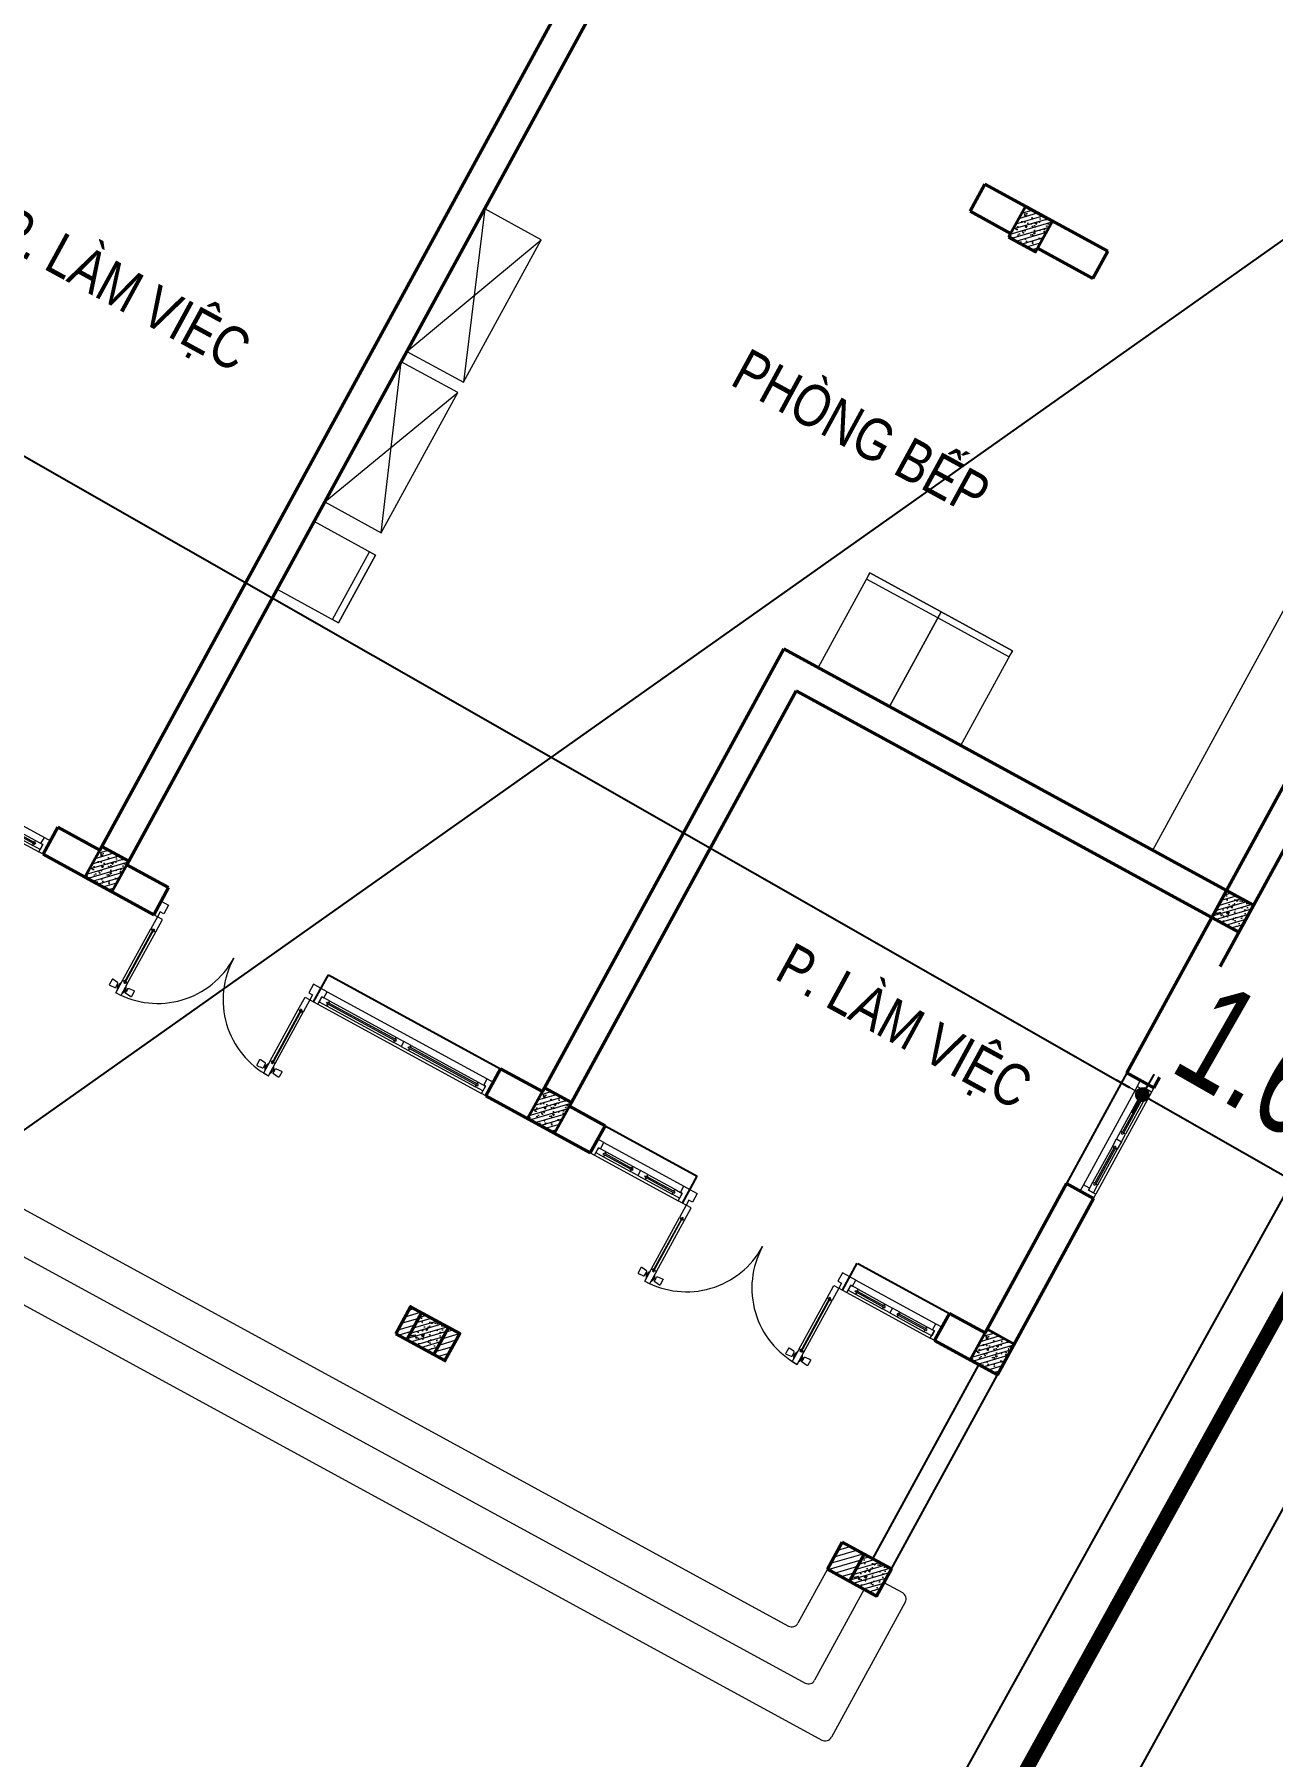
# Model space of a CAD drawing. Header units: millimetres. Extents: x -1075388 to -537338, y 70651 to 270651.
# Drawn here: x -869556 to -860718, y 149050 to 161347 of the extents above; entities that cross this region are included whole.
import ezdxf
from ezdxf.enums import TextEntityAlignment as Align
from ezdxf.xclip import XClip

# ---------------------------------------------------------------- set-up
doc = ezdxf.new("R2010")
doc.units = ezdxf.units.MM
doc.header["$LTSCALE"] = 5
doc.header["$XCLIPFRAME"] = 0
doc.linetypes.add('CENTER2', pattern=[28.575, 19.05, -3.175, 3.175, -3.175])
doc.layers.get('0').update_dxf_attribs({"linetype": 'CENTER2'})
for name, color, linetype in [('BOVIA', 1, 'Continuous'), ('KYHIEU', 7, 'Continuous'), ('NHA', 2, 'Continuous'), ('Tuongxay', 11, 'Continuous')]:
    doc.layers.add(name, color=color, linetype=linetype)
for name, color, linetype, lineweight in [('cat1', 30, 'Continuous', 50), ('ISO', 153, 'Continuous', 13), ('LC Dim', 8, 'Continuous', 18), ('LC Hatch', 252, 'Continuous', 9), ('LC Net dam2', 6, 'Continuous', 40), ('LC Net thay', 7, 'Continuous', 25), ('LC Text2', 7, 'Continuous', 25), ('NOITHAT', 125, 'Continuous', 13), ('thay1', 63, 'Continuous', 18)]:
    doc.layers.add(name, color=color, linetype=linetype, lineweight=lineweight)
doc.layers.add('KCS_Plotter', color=11, linetype='Continuous', plot=False)
doc.styles.add('HOATBIF', font='hoatbif.shx', dxfattribs={"width": 0.75})
doc.styles.add('T2', font='VHARIAL.TTF', dxfattribs={"width": 0.8})
doc.styles.add('VnArialH', font='VHARIAL.TTF')
doc.linetypes.add('FENCELINE2', pattern='A,0.25,-0.1,[132,ltypeshp.shx,S=0.1,R=0,X=-0.1,Y=0],-0.1,1', length=1.45)
doc.dimstyles.new('Copy of 1-110', dxfattribs={"dimscale": 110, "dimtxt": 2.5, "dimasz": 0.35, "dimexe": 0.5, "dimexo": 0, "dimgap": 0.8, "dimtad": 1, "dimdec": 0, "dimzin": 0, "dimdsep": 46, "dimtxsty": 'HOATBIF', "dimblk1": 'DOT', "dimblk2": 'DOT', "dimsah": 1, "dimcen": -1, "dimdle": 1, "dimclrd": 256, "dimclre": 256, "dimclrt": 4, "dimadec": 3, "dimazin": 2, "dimtfac": 0.333333, "dimtdec": 0, "dimtix": 1, "dimtmove": 2, "dimatfit": 3, "dimldrblk": 'DOT', "dimfxl": 1, "dimtvp": 0.833333, "dimtolj": 1, "dimtzin": 0, "dimarcsym": 0})

# ---------------------------------------------------------------- blocks, each defined once
blk = doc.blocks.new('Nen ht')
at = {"layer": 'BOVIA', "color": 250, "elevation": -192, "flags": 128}
blk.add_lwpolyline([(37892, 14124), (38583, 14137), (50244, 35337), (59645, 52500), (59068, 52724)], dxfattribs=at)
at = {"layer": 'Tuongxay', "color": 250}
for points, elevation in [([(37759, 14194), (53101, 41847), (59068, 52724), (38492, 61299)], -2370), ([(37410, 14388), (52750, 42041), (58503, 52526), (38338, 60930)], -192)]:
    blk.add_lwpolyline(points, dxfattribs=dict(at, elevation=elevation))
at = {"layer": 'KYHIEU', "color": 250, "lineweight": 0, "style": 'VnArialH', "width": 0.6}
for tag, p in [('DC-02', (-46804, -9650, -10682)), ('2.478', (-46804, -10928, -10682))]:
    blk.add_attdef(tag, text='', height=756, dxfattribs=at).set_placement(p, align=Align.CENTER)
blk = doc.blocks.new('*U43')
for p, q in [((35, 0), (2665, 0)), ((50, -110), (2650, -110)), ((1410, -20), (2605, -20)), ((1410, -60), (2605, -60))]:
    blk.add_line(p, q)
at = {"color": 8, "lineweight": 5}
for p, q in [((95, -20), (1290, -20)), ((95, -35), (1290, -35)), ((95, -45), (1290, -45)), ((95, -60), (1290, -60)), ((1410, -20), (2605, -20)), ((1410, -35), (2605, -35)), ((1410, -45), (2605, -45)), ((1410, -60), (2605, -60))]:
    blk.add_line(p, q, dxfattribs=at)
for points in [[(0, 0), (35, 0), (35, -60), (50, -60), (50, -110), (0, -110), (0, 0)], [(2700, 0), (2665, 0), (2665, -60), (2650, -60), (2650, -110), (2700, -110), (2700, 0)], [(1410, -45), (1410, -60), (1350, -60), (1350, -20), (1410, -20), (1410, -35), (1400, -35), (1400, -45), (1410, -45)], [(2605, -45), (2605, -60), (2665, -60), (2665, -20), (2605, -20), (2605, -35), (2615, -35), (2615, -45), (2605, -45)]]:
    blk.add_lwpolyline(points)
for points in [[(35, -20), (95, -20), (95, -35), (85, -35), (85, -45), (95, -45), (95, -60), (35, -60)], [(1350, -20), (1290, -20), (1290, -35), (1300, -35), (1300, -45), (1290, -45), (1290, -60), (1350, -60)]]:
    blk.add_lwpolyline(points, close=True)
for points in [[(95, -29, -0.312187), (102, -35, -0.312187)], [(95, -51, 0.312187), (102, -45, 0.312187)], [(1290, -29, 0.312187), (1283, -35, 0.312187)], [(1290, -51, -0.312187), (1283, -45, -0.312187)]]:
    blk.add_lwpolyline(points, format="xyb", dxfattribs=at)
for centre, start, end in [((1409, -37), 14.2151, 83.5658), ((1409, -43), 276.4342, 345.7849), ((2606, -37), 96.4342, 165.7849), ((2606, -43), 194.2151, 263.5658)]:
    blk.add_arc(centre, 8.25, start, end, dxfattribs=at)
blk = doc.blocks.new('*U39')
for p, q in [((35, 0), (1365, 0)), ((50, -110), (1350, -110)), ((760, -20), (1305, -20)), ((760, -60), (1305, -60))]:
    blk.add_line(p, q)
at = {"color": 8, "lineweight": 5}
for p, q in [((95, -20), (640, -20)), ((95, -35), (640, -35)), ((95, -45), (640, -45)), ((95, -60), (640, -60)), ((760, -20), (1305, -20)), ((760, -35), (1305, -35)), ((760, -45), (1305, -45)), ((760, -60), (1305, -60))]:
    blk.add_line(p, q, dxfattribs=at)
for points in [[(0, 0), (35, 0), (35, -60), (50, -60), (50, -110), (0, -110), (0, 0)], [(1400, 0), (1365, 0), (1365, -60), (1350, -60), (1350, -110), (1400, -110), (1400, 0)], [(760, -45), (760, -60), (700, -60), (700, -20), (760, -20), (760, -35), (750, -35), (750, -45), (760, -45)], [(1305, -45), (1305, -60), (1365, -60), (1365, -20), (1305, -20), (1305, -35), (1315, -35), (1315, -45), (1305, -45)]]:
    blk.add_lwpolyline(points)
for points in [[(35, -20), (95, -20), (95, -35), (85, -35), (85, -45), (95, -45), (95, -60), (35, -60)], [(700, -20), (640, -20), (640, -35), (650, -35), (650, -45), (640, -45), (640, -60), (700, -60)]]:
    blk.add_lwpolyline(points, close=True)
for points in [[(95, -29, -0.312187), (102, -35, -0.312187)], [(95, -51, 0.312187), (102, -45, 0.312187)], [(640, -29, 0.312187), (633, -35, 0.312187)], [(640, -51, -0.312187), (633, -45, -0.312187)]]:
    blk.add_lwpolyline(points, format="xyb", dxfattribs=at)
for centre, start, end in [((759, -37), 14.2151, 83.5658), ((759, -43), 276.4342, 345.7849), ((1306, -37), 96.4342, 165.7849), ((1306, -43), 194.2151, 263.5658)]:
    blk.add_arc(centre, 8.25, start, end, dxfattribs=at)
blk = doc.blocks.new('*U40')
for p, q in [((30, 519), (30, 100)), ((70, 519), (70, 100)), ((1230, 519), (1230, 100)), ((1270, 519), (1270, 100))]:
    blk.add_line(p, q)
at = {"color": 8, "lineweight": 9}
for p, q in [((47, 529), (47, 90)), ((52, 529), (52, 90)), ((1248, 529), (1248, 90)), ((1252, 529), (1252, 90))]:
    blk.add_line(p, q, dxfattribs=at)
for points in [[(55, 519), (70, 519), (70, 619), (30, 619), (30, 519), (45, 519), (45, 529), (55, 529), (55, 519)], [(1245, 519), (1230, 519), (1230, 619), (1270, 619), (1270, 519), (1255, 519), (1255, 529), (1245, 529), (1245, 519)], [(20, 564), (10, 564), (10, 574), (20, 574)], [(80, 564), (90, 564), (90, 574), (80, 574)], [(1220, 564), (1210, 564), (1210, 574), (1220, 574)], [(1280, 564), (1290, 564), (1290, 574), (1280, 574)], [(30, 0), (0, 0), (0, -110), (60, -110), (60, -40), (30, -40), (30, 0)], [(55, 100), (70, 100), (70, 0), (30, 0), (30, 100), (45, 100), (45, 90), (55, 90), (55, 100)], [(1245, 100), (1230, 100), (1230, 0), (1270, 0), (1270, 100), (1255, 100), (1255, 90), (1245, 90), (1245, 100)], [(1270, 0), (1300, 0), (1300, -110), (1240, -110), (1240, -40), (1270, -40), (1270, 0)]]:
    blk.add_lwpolyline(points)
for points in [[(5, 548), (-35, 544, -0.443716), (-40, 549), (-40, 588, -0.443716), (-35, 593), (5, 589, -0.385314), (10, 584), (10, 553, -0.385314)], [(95, 548), (135, 544, 0.443716), (140, 549), (140, 588, 0.443716), (135, 593), (95, 589, 0.385314), (90, 584), (90, 553, 0.385314)], [(1205, 548), (1165, 544, -0.443716), (1160, 549), (1160, 588, -0.443716), (1165, 593), (1205, 589, -0.385314), (1210, 584), (1210, 553, -0.385314)], [(1295, 548), (1335, 544, 0.443716), (1340, 549), (1340, 588, 0.443716), (1335, 593), (1295, 589, 0.385314), (1290, 584), (1290, 553, 0.385314)]]:
    blk.add_lwpolyline(points, format="xyb", close=True)
at = {"color": 8, "lineweight": 5}
for centre, start, end in [((33, 1), 359.9081, 90.2333), ((1267, 1), 89.7667, 180.0919)]:
    blk.add_arc(centre, 617, start, end, dxfattribs=at)
for centre, start, end in [((70, 569), 143.1301, 216.8699), ((30, 569), 323.1301, 36.8699), ((1270, 569), 143.1301, 216.8699), ((1230, 569), 323.1301, 36.8699)]:
    blk.add_arc(centre, 50, start, end)
at = {"color": 8, "lineweight": 9}
for centre, start, end in [((47, 520), 186.4342, 273.2898), ((53, 520), 266.7102, 353.5658), ((1247, 520), 186.4342, 273.2898), ((1253, 520), 266.7102, 353.5658), ((47, 99), 86.7102, 173.5658), ((53, 99), 6.4342, 93.2898), ((1247, 99), 86.7102, 173.5658), ((1253, 99), 6.4342, 93.2898)]:
    blk.add_arc(centre, 8.25, start, end, dxfattribs=at)
blk = doc.blocks.new('*U35')
for p, q in [((35, 0), (715, 0)), ((50, -110), (700, -110)), ((435, -20), (655, -20)), ((435, -60), (655, -60))]:
    blk.add_line(p, q)
at = {"color": 8, "lineweight": 5}
for p, q in [((95, -20), (315, -20)), ((95, -35), (315, -35)), ((95, -45), (315, -45)), ((95, -60), (315, -60)), ((435, -20), (655, -20)), ((435, -35), (655, -35)), ((435, -45), (655, -45)), ((435, -60), (655, -60))]:
    blk.add_line(p, q, dxfattribs=at)
for points in [[(0, 0), (35, 0), (35, -60), (50, -60), (50, -110), (0, -110), (0, 0)], [(750, 0), (715, 0), (715, -60), (700, -60), (700, -110), (750, -110), (750, 0)], [(435, -45), (435, -60), (375, -60), (375, -20), (435, -20), (435, -35), (425, -35), (425, -45), (435, -45)], [(655, -45), (655, -60), (715, -60), (715, -20), (655, -20), (655, -35), (665, -35), (665, -45), (655, -45)]]:
    blk.add_lwpolyline(points)
for points in [[(35, -20), (95, -20), (95, -35), (85, -35), (85, -45), (95, -45), (95, -60), (35, -60)], [(375, -20), (315, -20), (315, -35), (325, -35), (325, -45), (315, -45), (315, -60), (375, -60)]]:
    blk.add_lwpolyline(points, close=True)
for points in [[(95, -29, -0.312187), (102, -35, -0.312187)], [(95, -51, 0.312187), (102, -45, 0.312187)], [(315, -29, 0.312187), (308, -35, 0.312187)], [(315, -51, -0.312187), (308, -45, -0.312187)]]:
    blk.add_lwpolyline(points, format="xyb", dxfattribs=at)
for centre, start, end in [((434, -37), 14.2151, 83.5658), ((434, -43), 276.4342, 345.7849), ((656, -37), 96.4342, 165.7849), ((656, -43), 194.2151, 263.5658)]:
    blk.add_arc(centre, 8.25, start, end, dxfattribs=at)
blk = doc.blocks.new('*U36')
for p, q in [((30, 519), (30, 100)), ((70, 519), (70, 100)), ((1230, 519), (1230, 100)), ((1270, 519), (1270, 100))]:
    blk.add_line(p, q)
at = {"color": 8, "lineweight": 9}
for p, q in [((47, 529), (47, 90)), ((52, 529), (52, 90)), ((1248, 529), (1248, 90)), ((1252, 529), (1252, 90))]:
    blk.add_line(p, q, dxfattribs=at)
for points in [[(55, 519), (70, 519), (70, 619), (30, 619), (30, 519), (45, 519), (45, 529), (55, 529), (55, 519)], [(1245, 519), (1230, 519), (1230, 619), (1270, 619), (1270, 519), (1255, 519), (1255, 529), (1245, 529), (1245, 519)], [(20, 564), (10, 564), (10, 574), (20, 574)], [(80, 564), (90, 564), (90, 574), (80, 574)], [(1220, 564), (1210, 564), (1210, 574), (1220, 574)], [(1280, 564), (1290, 564), (1290, 574), (1280, 574)], [(30, 0), (0, 0), (0, -110), (60, -110), (60, -40), (30, -40), (30, 0)], [(55, 100), (70, 100), (70, 0), (30, 0), (30, 100), (45, 100), (45, 90), (55, 90), (55, 100)], [(1245, 100), (1230, 100), (1230, 0), (1270, 0), (1270, 100), (1255, 100), (1255, 90), (1245, 90), (1245, 100)], [(1270, 0), (1300, 0), (1300, -110), (1240, -110), (1240, -40), (1270, -40), (1270, 0)]]:
    blk.add_lwpolyline(points)
for points in [[(5, 548), (-35, 544, -0.443716), (-40, 549), (-40, 588, -0.443716), (-35, 593), (5, 589, -0.385314), (10, 584), (10, 553, -0.385314)], [(95, 548), (135, 544, 0.443716), (140, 549), (140, 588, 0.443716), (135, 593), (95, 589, 0.385314), (90, 584), (90, 553, 0.385314)], [(1205, 548), (1165, 544, -0.443716), (1160, 549), (1160, 588, -0.443716), (1165, 593), (1205, 589, -0.385314), (1210, 584), (1210, 553, -0.385314)], [(1295, 548), (1335, 544, 0.443716), (1340, 549), (1340, 588, 0.443716), (1335, 593), (1295, 589, 0.385314), (1290, 584), (1290, 553, 0.385314)]]:
    blk.add_lwpolyline(points, format="xyb", close=True)
at = {"color": 8, "lineweight": 5}
for centre, start, end in [((33, 1), 359.9081, 90.2333), ((1267, 1), 89.7667, 180.0919)]:
    blk.add_arc(centre, 617, start, end, dxfattribs=at)
for centre, start, end in [((70, 569), 143.1301, 216.8699), ((30, 569), 323.1301, 36.8699), ((1270, 569), 143.1301, 216.8699), ((1230, 569), 323.1301, 36.8699)]:
    blk.add_arc(centre, 50, start, end)
at = {"color": 8, "lineweight": 9}
for centre, start, end in [((47, 520), 186.4342, 273.2898), ((53, 520), 266.7102, 353.5658), ((1247, 520), 186.4342, 273.2898), ((1253, 520), 266.7102, 353.5658), ((47, 99), 86.7102, 173.5658), ((53, 99), 6.4342, 93.2898), ((1247, 99), 86.7102, 173.5658), ((1253, 99), 6.4342, 93.2898)]:
    blk.add_arc(centre, 8.25, start, end, dxfattribs=at)
blk = doc.blocks.new('*U37')
for p, q in [((35, 0), (715, 0)), ((50, -110), (700, -110)), ((435, -20), (655, -20)), ((435, -60), (655, -60))]:
    blk.add_line(p, q)
at = {"color": 8, "lineweight": 5}
for p, q in [((95, -20), (315, -20)), ((95, -35), (315, -35)), ((95, -45), (315, -45)), ((95, -60), (315, -60)), ((435, -20), (655, -20)), ((435, -35), (655, -35)), ((435, -45), (655, -45)), ((435, -60), (655, -60))]:
    blk.add_line(p, q, dxfattribs=at)
for points in [[(0, 0), (35, 0), (35, -60), (50, -60), (50, -110), (0, -110), (0, 0)], [(750, 0), (715, 0), (715, -60), (700, -60), (700, -110), (750, -110), (750, 0)], [(435, -45), (435, -60), (375, -60), (375, -20), (435, -20), (435, -35), (425, -35), (425, -45), (435, -45)], [(655, -45), (655, -60), (715, -60), (715, -20), (655, -20), (655, -35), (665, -35), (665, -45), (655, -45)]]:
    blk.add_lwpolyline(points)
for points in [[(35, -20), (95, -20), (95, -35), (85, -35), (85, -45), (95, -45), (95, -60), (35, -60)], [(375, -20), (315, -20), (315, -35), (325, -35), (325, -45), (315, -45), (315, -60), (375, -60)]]:
    blk.add_lwpolyline(points, close=True)
for points in [[(95, -29, -0.312187), (102, -35, -0.312187)], [(95, -51, 0.312187), (102, -45, 0.312187)], [(315, -29, 0.312187), (308, -35, 0.312187)], [(315, -51, -0.312187), (308, -45, -0.312187)]]:
    blk.add_lwpolyline(points, format="xyb", dxfattribs=at)
for centre, start, end in [((434, -37), 14.2151, 83.5658), ((434, -43), 276.4342, 345.7849), ((656, -37), 96.4342, 165.7849), ((656, -43), 194.2151, 263.5658)]:
    blk.add_arc(centre, 8.25, start, end, dxfattribs=at)
blk = doc.blocks.new('*U32')
for p, q in [((35, 0), (865, 0)), ((50, -110), (850, -110)), ((510, -20), (805, -20)), ((510, -60), (805, -60))]:
    blk.add_line(p, q)
at = {"color": 8, "lineweight": 5}
for p, q in [((95, -20), (390, -20)), ((95, -35), (390, -35)), ((95, -45), (390, -45)), ((95, -60), (390, -60)), ((510, -20), (805, -20)), ((510, -35), (805, -35)), ((510, -45), (805, -45)), ((510, -60), (805, -60))]:
    blk.add_line(p, q, dxfattribs=at)
for points in [[(0, 0), (35, 0), (35, -60), (50, -60), (50, -110), (0, -110), (0, 0)], [(900, 0), (865, 0), (865, -60), (850, -60), (850, -110), (900, -110), (900, 0)], [(510, -45), (510, -60), (450, -60), (450, -20), (510, -20), (510, -35), (500, -35), (500, -45), (510, -45)], [(805, -45), (805, -60), (865, -60), (865, -20), (805, -20), (805, -35), (815, -35), (815, -45), (805, -45)]]:
    blk.add_lwpolyline(points)
for points in [[(35, -20), (95, -20), (95, -35), (85, -35), (85, -45), (95, -45), (95, -60), (35, -60)], [(450, -20), (390, -20), (390, -35), (400, -35), (400, -45), (390, -45), (390, -60), (450, -60)]]:
    blk.add_lwpolyline(points, close=True)
for points in [[(95, -29, -0.312187), (102, -35, -0.312187)], [(95, -51, 0.312187), (102, -45, 0.312187)], [(390, -29, 0.312187), (383, -35, 0.312187)], [(390, -51, -0.312187), (383, -45, -0.312187)]]:
    blk.add_lwpolyline(points, format="xyb", dxfattribs=at)
for centre, start, end in [((509, -37), 14.2151, 83.5658), ((509, -43), 276.4342, 345.7849), ((806, -37), 96.4342, 165.7849), ((806, -43), 194.2151, 263.5658)]:
    blk.add_arc(centre, 8.25, start, end, dxfattribs=at)
blk = doc.blocks.new('Nhaf hiệu bộ')
at = {"layer": 'LC Hatch', "ltscale": 2}
h = blk.add_hatch(dxfattribs=at)
h.set_pattern_fill('BETONG', color=256, scale=20, pattern_type=2)
h.set_pattern_definition([(360, (-3795.02, 75865.2), (3e-14, 103.92305), [2.5, -57.5]), (360, (-3795.02, 75869.53), (3e-14, 103.92305), [2.5, -57.5]), (120, (-3795.02, 75865.2), (-90, -51.96152), [2.5, -57.5]), (120, (-3791.27, 75867.36), (-90, -51.96152), [2.5, -57.5]), (360, (-3765.02, 75917.16), (3e-14, 103.92305), [2.5, -57.5]), (360, (-3765.02, 75921.49), (3e-14, 103.92305), [2.5, -57.5]), (120, (-3765.02, 75917.16), (-90, -51.96152), [2.5, -57.5]), (120, (-3761.27, 75919.33), (-90, -51.96152), [2.5, -57.5]), (60, (-3792.52, 75865.2), (-90, 51.96152), [2.5, -57.5]), (60, (-3796.27, 75867.36), (-90, 51.96152), [2.5, -57.5]), (60, (-3762.52, 75813.24), (-90, 51.96152), [2.5, -57.5]), (60, (-3766.27, 75815.4), (-90, 51.96152), [2.5, -57.5]), (45, (-3795.016, 75865.2), (-21.213203, 21.213203), []), (50, (-3795.02, 75865.2), (143.45204, -12.55043), [15, -165]), (355, (-3795.02, 75865.2), (-27.75027, 150.43843), [12, -132]), (100.4514, (-3783.06, 75864.15), (115.70188, 137.8879), [12.74804, -140.22842]), (46.1842, (-3795.02, 75905.2), (213.4482, -33.1038), [22.5, -247.5]), (96.6356, (-3777.23, 75902.44), (186.93254, 194.8236), [19.12206, -210.3426]), (351.1842, (-3795.02, 75905.2), (186.9324, 194.8237), [18, -198]), (21, (-3775.02, 75895.2), (119.38141, -80.52378), [15, -165]), (326, (-3775.02, 75895.2), (48.66307, 145.03), [12, -132]), (71.4514, (-3765.07, 75888.49), (168.04453, 64.5061), [12.74804, -140.22842]), (37.5, (-3795.016, 75865.2), (2.43197, 66.57877), [0, -130.4, 0, -134, 0, -132.5]), (7.5, (-3795.016, 75865.2), (52.61391, 78.88234), [0, -76.4, 0, -127.4, 0, -50.5]), (327.5, (-3839.616, 75865.2), (106.764487, -4.510974), [0, -50, 0, -156, 0, -207]), (317.5, (-3859.62, 75865.2), (116.63723, 20.021), [0, -65, 0, -103.6, 0, -147])])
h.paths.add_polyline_path([(21220, 9220), (21000, 9220), (21000, 8970), (21220, 8970)])
h = blk.add_hatch(dxfattribs=at)
h.set_pattern_fill('BETONG', color=256, scale=20, pattern_type=2)
h.set_pattern_definition([(360, (-4200.47, 81090.9), (3e-14, 103.92305), [2.5, -57.5]), (360, (-4200.47, 81095.23), (3e-14, 103.92305), [2.5, -57.5]), (120, (-4200.47, 81090.9), (-90, -51.96152), [2.5, -57.5]), (120, (-4196.72, 81093.06), (-90, -51.96152), [2.5, -57.5]), (360, (-4170.47, 81142.86), (3e-14, 103.92305), [2.5, -57.5]), (360, (-4170.47, 81147.19), (3e-14, 103.92305), [2.5, -57.5]), (120, (-4170.47, 81142.86), (-90, -51.96152), [2.5, -57.5]), (120, (-4166.72, 81145.02), (-90, -51.96152), [2.5, -57.5]), (60, (-4197.97, 81090.9), (-90, 51.96152), [2.5, -57.5]), (60, (-4201.72, 81093.06), (-90, 51.96152), [2.5, -57.5]), (60, (-4167.97, 81038.93), (-90, 51.96152), [2.5, -57.5]), (60, (-4171.72, 81041.1), (-90, 51.96152), [2.5, -57.5]), (45, (-4200.474, 81090.895), (-21.213203, 21.213203), []), (50, (-4200.47, 81090.9), (143.45204, -12.55043), [15, -165]), (355, (-4200.47, 81090.9), (-27.75027, 150.43843), [12, -132]), (100.4514, (-4188.52, 81089.85), (115.70188, 137.8879), [12.74804, -140.22842]), (46.1842, (-4200.47, 81130.9), (213.4482, -33.1038), [22.5, -247.5]), (96.6356, (-4182.69, 81128.14), (186.93254, 194.8236), [19.12206, -210.3426]), (351.1842, (-4200.47, 81130.9), (186.9324, 194.8237), [18, -198]), (21, (-4180.47, 81120.9), (119.38141, -80.52378), [15, -165]), (326, (-4180.47, 81120.9), (48.66307, 145.03), [12, -132]), (71.4514, (-4170.53, 81114.18), (168.04453, 64.5061), [12.74804, -140.22842]), (37.5, (-4200.474, 81090.895), (2.43197, 66.57877), [0, -130.4, 0, -134, 0, -132.5]), (7.5, (-4200.474, 81090.895), (52.61391, 78.88234), [0, -76.4, 0, -127.4, 0, -50.5]), (327.5, (-4245.074, 81090.895), (106.764487, -4.510974), [0, -50, 0, -156, 0, -207]), (317.5, (-4265.07, 81090.895), (116.63723, 20.021), [0, -65, 0, -103.6, 0, -147])])
h.paths.add_polyline_path([(24820, 5620), (24600, 5620), (24600, 5400), (24820, 5400)])
h = blk.add_hatch(dxfattribs=at)
h.set_pattern_fill('BETONG', color=256, scale=20, pattern_type=2)
h.set_pattern_definition([(360, (-7395.02, 68695.2), (3e-14, 103.92305), [2.5, -57.5]), (360, (-7395.02, 68699.53), (3e-14, 103.92305), [2.5, -57.5]), (120, (-7395.02, 68695.2), (-90, -51.96152), [2.5, -57.5]), (120, (-7391.27, 68697.36), (-90, -51.96152), [2.5, -57.5]), (360, (-7365.02, 68747.16), (3e-14, 103.92305), [2.5, -57.5]), (360, (-7365.02, 68751.49), (3e-14, 103.92305), [2.5, -57.5]), (120, (-7365.02, 68747.16), (-90, -51.96152), [2.5, -57.5]), (120, (-7361.27, 68749.33), (-90, -51.96152), [2.5, -57.5]), (60, (-7392.52, 68695.2), (-90, 51.96152), [2.5, -57.5]), (60, (-7396.27, 68697.36), (-90, 51.96152), [2.5, -57.5]), (60, (-7362.52, 68643.24), (-90, 51.96152), [2.5, -57.5]), (60, (-7366.27, 68645.4), (-90, 51.96152), [2.5, -57.5]), (45, (-7395.016, 68695.2), (-21.213203, 21.213203), []), (50, (-7395.02, 68695.2), (143.45204, -12.55043), [15, -165]), (355, (-7395.02, 68695.2), (-27.75027, 150.43843), [12, -132]), (100.4514, (-7383.06, 68694.15), (115.70188, 137.8879), [12.74804, -140.22842]), (46.1842, (-7395.02, 68735.2), (213.4482, -33.1038), [22.5, -247.5]), (96.6356, (-7377.23, 68732.44), (186.93254, 194.8236), [19.12206, -210.3426]), (351.1842, (-7395.02, 68735.2), (186.9324, 194.8237), [18, -198]), (21, (-7375.02, 68725.2), (119.38141, -80.52378), [15, -165]), (326, (-7375.02, 68725.2), (48.66307, 145.03), [12, -132]), (71.4514, (-7365.07, 68718.49), (168.04453, 64.5061), [12.74804, -140.22842]), (37.5, (-7395.016, 68695.2), (2.43197, 66.57877), [0, -130.4, 0, -134, 0, -132.5]), (7.5, (-7395.016, 68695.2), (52.61391, 78.88234), [0, -76.4, 0, -127.4, 0, -50.5]), (327.5, (-7439.616, 68695.2), (106.764487, -4.510974), [0, -50, 0, -156, 0, -207]), (317.5, (-7459.62, 68695.2), (116.63723, 20.021), [0, -65, 0, -103.6, 0, -147])])
h.paths.add_polyline_path([(17620, 2050), (17400, 2050), (17400, 1800), (17620, 1800)])
h = blk.add_hatch(dxfattribs=at)
h.set_pattern_fill('BETONG', color=256, scale=20, pattern_type=2)
h.set_pattern_definition([(360, (-3795.02, 68695.2), (3e-14, 103.92305), [2.5, -57.5]), (360, (-3795.02, 68699.53), (3e-14, 103.92305), [2.5, -57.5]), (120, (-3795.02, 68695.2), (-90, -51.96152), [2.5, -57.5]), (120, (-3791.27, 68697.36), (-90, -51.96152), [2.5, -57.5]), (360, (-3765.02, 68747.16), (3e-14, 103.92305), [2.5, -57.5]), (360, (-3765.02, 68751.49), (3e-14, 103.92305), [2.5, -57.5]), (120, (-3765.02, 68747.16), (-90, -51.96152), [2.5, -57.5]), (120, (-3761.27, 68749.33), (-90, -51.96152), [2.5, -57.5]), (60, (-3792.52, 68695.2), (-90, 51.96152), [2.5, -57.5]), (60, (-3796.27, 68697.36), (-90, 51.96152), [2.5, -57.5]), (60, (-3762.52, 68643.24), (-90, 51.96152), [2.5, -57.5]), (60, (-3766.27, 68645.4), (-90, 51.96152), [2.5, -57.5]), (45, (-3795.016, 68695.2), (-21.213203, 21.213203), []), (50, (-3795.02, 68695.2), (143.45204, -12.55043), [15, -165]), (355, (-3795.02, 68695.2), (-27.75027, 150.43843), [12, -132]), (100.4514, (-3783.06, 68694.15), (115.70188, 137.8879), [12.74804, -140.22842]), (46.1842, (-3795.02, 68735.2), (213.4482, -33.1038), [22.5, -247.5]), (96.6356, (-3777.23, 68732.44), (186.93254, 194.8236), [19.12206, -210.3426]), (351.1842, (-3795.02, 68735.2), (186.9324, 194.8237), [18, -198]), (21, (-3775.02, 68725.2), (119.38141, -80.52378), [15, -165]), (326, (-3775.02, 68725.2), (48.66307, 145.03), [12, -132]), (71.4514, (-3765.07, 68718.49), (168.04453, 64.5061), [12.74804, -140.22842]), (37.5, (-3795.016, 68695.2), (2.43197, 66.57877), [0, -130.4, 0, -134, 0, -132.5]), (7.5, (-3795.016, 68695.2), (52.61391, 78.88234), [0, -76.4, 0, -127.4, 0, -50.5]), (327.5, (-3839.616, 68695.2), (106.764487, -4.510974), [0, -50, 0, -156, 0, -207]), (317.5, (-3859.62, 68695.2), (116.63723, 20.021), [0, -65, 0, -103.6, 0, -147])])
h.paths.add_polyline_path([(21220, 2050), (21000, 2050), (21000, 1800), (21220, 1800)])
h = blk.add_hatch(dxfattribs=at)
h.set_pattern_fill('BETONG', color=256, scale=20, pattern_type=2)
h.set_pattern_definition([(360, (-195.02, 68695.2), (3e-14, 103.92305), [2.5, -57.5]), (360, (-195.02, 68699.53), (3e-14, 103.92305), [2.5, -57.5]), (120, (-195.02, 68695.2), (-90, -51.96152), [2.5, -57.5]), (120, (-191.27, 68697.36), (-90, -51.96152), [2.5, -57.5]), (360, (-165.02, 68747.16), (3e-14, 103.92305), [2.5, -57.5]), (360, (-165.02, 68751.49), (3e-14, 103.92305), [2.5, -57.5]), (120, (-165.02, 68747.16), (-90, -51.96152), [2.5, -57.5]), (120, (-161.27, 68749.33), (-90, -51.96152), [2.5, -57.5]), (60, (-192.52, 68695.2), (-90, 51.96152), [2.5, -57.5]), (60, (-196.27, 68697.36), (-90, 51.96152), [2.5, -57.5]), (60, (-162.52, 68643.24), (-90, 51.96152), [2.5, -57.5]), (60, (-166.27, 68645.4), (-90, 51.96152), [2.5, -57.5]), (45, (-195.016, 68695.2), (-21.213203, 21.213203), []), (50, (-195.02, 68695.2), (143.45204, -12.55043), [15, -165]), (355, (-195.02, 68695.2), (-27.75027, 150.43843), [12, -132]), (100.4514, (-183.06, 68694.15), (115.70188, 137.8879), [12.74804, -140.22842]), (46.1842, (-195.02, 68735.2), (213.4482, -33.1038), [22.5, -247.5]), (96.6356, (-177.23, 68732.44), (186.93254, 194.8236), [19.12206, -210.3426]), (351.1842, (-195.02, 68735.2), (186.9324, 194.8237), [18, -198]), (21, (-175.02, 68725.2), (119.38141, -80.52378), [15, -165]), (326, (-175.02, 68725.2), (48.66307, 145.03), [12, -132]), (71.4514, (-165.07, 68718.49), (168.04453, 64.5061), [12.74804, -140.22842]), (37.5, (-195.016, 68695.2), (2.43197, 66.57877), [0, -130.4, 0, -134, 0, -132.5]), (7.5, (-195.016, 68695.2), (52.61391, 78.88234), [0, -76.4, 0, -127.4, 0, -50.5]), (327.5, (-239.616, 68695.2), (106.764487, -4.510974), [0, -50, 0, -156, 0, -207]), (317.5, (-259.62, 68695.2), (116.63723, 20.021), [0, -65, 0, -103.6, 0, -147])])
h.paths.add_polyline_path([(24820, 2050), (24600, 2050), (24600, 1800), (24820, 1800)])
h = blk.add_hatch(dxfattribs=at)
h.set_pattern_fill('ANSI31', color=256, scale=300)
h.set_pattern_definition([(45, (-11400.474, 75690.895), (-26.516504, 26.516504), [])])
h.paths.add_polyline_path([(21310, 220), (21220, 220), (21220, 0), (21310, 0)])
h.paths.add_polyline_path([(21000, 220), (20910, 220), (20910, 0), (21000, 0)])
h = blk.add_hatch(dxfattribs=at)
h.set_pattern_fill('BETONG', color=256, scale=20, pattern_type=2)
h.set_pattern_definition([(360, (-7800.47, 75690.9), (3e-14, 103.92305), [2.5, -57.5]), (360, (-7800.47, 75695.23), (3e-14, 103.92305), [2.5, -57.5]), (120, (-7800.47, 75690.9), (-90, -51.96152), [2.5, -57.5]), (120, (-7796.72, 75693.06), (-90, -51.96152), [2.5, -57.5]), (360, (-7770.47, 75742.86), (3e-14, 103.92305), [2.5, -57.5]), (360, (-7770.47, 75747.19), (3e-14, 103.92305), [2.5, -57.5]), (120, (-7770.47, 75742.86), (-90, -51.96152), [2.5, -57.5]), (120, (-7766.72, 75745.02), (-90, -51.96152), [2.5, -57.5]), (60, (-7797.97, 75690.9), (-90, 51.96152), [2.5, -57.5]), (60, (-7801.72, 75693.06), (-90, 51.96152), [2.5, -57.5]), (60, (-7767.97, 75638.93), (-90, 51.96152), [2.5, -57.5]), (60, (-7771.72, 75641.1), (-90, 51.96152), [2.5, -57.5]), (45, (-7800.474, 75690.895), (-21.213203, 21.213203), []), (50, (-7800.47, 75690.9), (143.45204, -12.55043), [15, -165]), (355, (-7800.47, 75690.9), (-27.75027, 150.43843), [12, -132]), (100.4514, (-7788.52, 75689.85), (115.70188, 137.8879), [12.74804, -140.22842]), (46.1842, (-7800.47, 75730.9), (213.4482, -33.1038), [22.5, -247.5]), (96.6356, (-7782.69, 75728.14), (186.93254, 194.8236), [19.12206, -210.3426]), (351.1842, (-7800.47, 75730.9), (186.9324, 194.8237), [18, -198]), (21, (-7780.47, 75720.9), (119.38141, -80.52378), [15, -165]), (326, (-7780.47, 75720.9), (48.66307, 145.03), [12, -132]), (71.4514, (-7770.53, 75714.18), (168.04453, 64.5061), [12.74804, -140.22842]), (37.5, (-7800.474, 75690.895), (2.43197, 66.57877), [0, -130.4, 0, -134, 0, -132.5]), (7.5, (-7800.474, 75690.895), (52.61391, 78.88234), [0, -76.4, 0, -127.4, 0, -50.5]), (327.5, (-7845.074, 75690.895), (106.764487, -4.510974), [0, -50, 0, -156, 0, -207]), (317.5, (-7865.07, 75690.895), (116.63723, 20.021), [0, -65, 0, -103.6, 0, -147])])
h.paths.add_polyline_path([(21220, 220), (21000, 220), (21000, 0), (21220, 0)])
h = blk.add_hatch(dxfattribs=at)
h.set_pattern_fill('ANSI31', color=256, scale=300)
h.set_pattern_definition([(45, (-28800.474, 75690.895), (-26.516504, 26.516504), [])])
h.paths.add_polyline_path([(24600, 220), (24420, 220), (24420, 0), (24600, 0)])
h = blk.add_hatch(dxfattribs=at)
h.set_pattern_fill('BETONG', color=256, scale=20, pattern_type=2)
h.set_pattern_definition([(360, (-4200.47, 75690.9), (3e-14, 103.92305), [2.5, -57.5]), (360, (-4200.47, 75695.23), (3e-14, 103.92305), [2.5, -57.5]), (120, (-4200.47, 75690.9), (-90, -51.96152), [2.5, -57.5]), (120, (-4196.72, 75693.06), (-90, -51.96152), [2.5, -57.5]), (360, (-4170.47, 75742.86), (3e-14, 103.92305), [2.5, -57.5]), (360, (-4170.47, 75747.19), (3e-14, 103.92305), [2.5, -57.5]), (120, (-4170.47, 75742.86), (-90, -51.96152), [2.5, -57.5]), (120, (-4166.72, 75745.02), (-90, -51.96152), [2.5, -57.5]), (60, (-4197.97, 75690.9), (-90, 51.96152), [2.5, -57.5]), (60, (-4201.72, 75693.06), (-90, 51.96152), [2.5, -57.5]), (60, (-4167.97, 75638.93), (-90, 51.96152), [2.5, -57.5]), (60, (-4171.72, 75641.1), (-90, 51.96152), [2.5, -57.5]), (45, (-4200.474, 75690.895), (-21.213203, 21.213203), []), (50, (-4200.47, 75690.9), (143.45204, -12.55043), [15, -165]), (355, (-4200.47, 75690.9), (-27.75027, 150.43843), [12, -132]), (100.4514, (-4188.52, 75689.85), (115.70188, 137.8879), [12.74804, -140.22842]), (46.1842, (-4200.47, 75730.9), (213.4482, -33.1038), [22.5, -247.5]), (96.6356, (-4182.69, 75728.14), (186.93254, 194.8236), [19.12206, -210.3426]), (351.1842, (-4200.47, 75730.9), (186.9324, 194.8237), [18, -198]), (21, (-4180.47, 75720.9), (119.38141, -80.52378), [15, -165]), (326, (-4180.47, 75720.9), (48.66307, 145.03), [12, -132]), (71.4514, (-4170.53, 75714.18), (168.04453, 64.5061), [12.74804, -140.22842]), (37.5, (-4200.474, 75690.895), (2.43197, 66.57877), [0, -130.4, 0, -134, 0, -132.5]), (7.5, (-4200.474, 75690.895), (52.61391, 78.88234), [0, -76.4, 0, -127.4, 0, -50.5]), (327.5, (-4245.074, 75690.895), (106.764487, -4.510974), [0, -50, 0, -156, 0, -207]), (317.5, (-4265.07, 75690.895), (116.63723, 20.021), [0, -65, 0, -103.6, 0, -147])])
h.paths.add_polyline_path([(24820, 220), (24600, 220), (24600, 0), (24820, 0)])
at = {"layer": 'cat1', "ltscale": 2}
for p, q in [((20670, 9220), (21670, 9220)), ((20670, 9220), (20670, 9000)), ((21670, 9220), (21670, 9000)), ((17400, 2020), (17400, 9000)), ((17620, 2020), (17620, 9000)), ((20670, 9000), (21000, 9000)), ((21220, 9000), (21670, 9000)), ((24600, 5620), (24600, 6920)), ((24820, 4135), (24820, 6920)), ((21000, 2020), (21000, 5620)), ((21000, 5620), (24600, 5620)), ((21220, 2020), (21220, 5400)), ((21220, 5400), (24600, 5400)), ((24600, 4135), (24600, 5400)), ((24820, 4135), (24600, 4135)), ((24600, 2020), (24600, 3235)), ((24820, 3235), (24600, 3235)), ((24820, 1800), (24820, 3235)), ((17060, 2020), (17400, 2020)), ((17060, 1800), (17060, 2020)), ((17620, 2020), (17960, 2020)), ((17960, 2020), (17960, 1800)), ((20660, 2020), (21000, 2020)), ((20660, 1800), (20660, 2020)), ((21220, 2020), (21510, 2020)), ((21510, 1800), (21510, 2020)), ((24310, 2020), (24600, 2020)), ((24310, 1800), (24310, 2020)), ((17060, 1800), (17960, 1800)), ((20660, 1800), (21510, 1800)), ((24310, 1800), (24820, 1800)), ((24420, 220), (24600, 220)), ((24420, 220), (24420, 0)), ((24420, 0), (24820, 0))]:
    blk.add_line(p, q, dxfattribs=at)
blk.add_lwpolyline([(20910, 0), (21310, 0), (21310, 220), (20910, 220)], close=True, dxfattribs=at)
at = {"layer": 'LC Net dam2', "ltscale": 2}
for points in [[(21000, 8970), (21220, 8970), (21220, 9220), (21000, 9220)], [(24600, 5400), (24820, 5400), (24820, 5620), (24600, 5620)], [(17400, 1800), (17620, 1800), (17620, 2050), (17400, 2050)], [(21000, 1800), (21220, 1800), (21220, 2050), (21000, 2050)], [(24600, 1800), (24820, 1800), (24820, 2050), (24600, 2050)], [(21000, 0), (21220, 0), (21220, 220), (21000, 220)], [(24600, 0), (24820, 0), (24820, 220), (24600, 220)]]:
    blk.add_lwpolyline(points, close=True, dxfattribs=at)
at = {"layer": 'LC Net thay', "ltscale": 2}
for p, q in [((24600, 4135), (24600, 3235)), ((19260, 1800), (19260, 2020)), ((19260, 2020), (20660, 2020)), ((21510, 2020), (22260, 2020)), ((22260, 1800), (22260, 2020)), ((23560, 1800), (23560, 2020)), ((23566, 2020), (24316, 2020)), ((24670, 220), (24670, 1800)), ((24820, 220), (24820, 1800))]:
    blk.add_line(p, q, dxfattribs=at)
at = {"layer": 'NOITHAT'}
for p, q in [((17620, 6196), (18080, 7356)), ((17620, 7356), (18080, 6196)), ((17620, 4972), (18080, 6112)), ((18080, 4972), (17620, 6112))]:
    blk.add_line(p, q, dxfattribs=at)
at = {"layer": 'NOITHAT', "ltscale": 2}
blk.add_lwpolyline([(24000, 9000), (24600, 9000), (24600, 5620), (24000, 5620)], close=True, dxfattribs=at)
at = {"layer": 'NOITHAT'}
for points in [[(18080, 7356), (17620, 7356), (17620, 6196), (18080, 6196)], [(21278, 6390), (21858, 6390), (21858, 6340), (21278, 6340)], [(21858, 6390), (22438, 6390), (22438, 6340), (21858, 6340)], [(18080, 6112), (17620, 6112), (17620, 4972), (18080, 4972)], [(17620, 4812), (17620, 4262), (18120, 4262), (18120, 4812)], [(18120, 4812), (18120, 4262), (18070, 4262), (18070, 4812)]]:
    blk.add_lwpolyline(points, close=True, dxfattribs=at)
at = {"layer": 'thay1', "ltscale": 2}
for p, q in [((24420, 0), (24420, -440)), ((24720, 0), (24720, -740)), ((24820, 110), (24970, 110)), ((25020, 60), (25020, -1040)), ((450, -490), (24370, -490)), ((150, -790), (24670, -790)), ((-150, -1090), (24970, -1090))]:
    blk.add_line(p, q, dxfattribs=at)
at = {"layer": 'thay1'}
for points in [[(21858, 6390), (21278, 6390), (21278, 5620), (21858, 5620)], [(22438, 6390), (21858, 6390), (21858, 5620), (22438, 5620)]]:
    blk.add_lwpolyline(points, close=True, dxfattribs=at)
at = {"layer": 'thay1', "ltscale": 2}
for centre, start, end in [((24970, 60), 0, 90), ((24370, -440), 270, 0), ((24670, -740), 270, 0), ((24970, -1040), 270, 0)]:
    blk.add_arc(centre, 50, start, end, dxfattribs=at)
at = {"layer": 'ISO'}
for name, p, rotation in [('*U32', (24820, 4135), 269.9999999999999), ('*U40', (19260, 1800), 179.9999999999872), ('*U36', (23560, 1800), 179.9999999999872)]:
    blk.add_blockref(name, p, dxfattribs=dict(at, rotation=rotation))
at = {"layer": 'ISO', "xscale": -1, "rotation": 180}
for name, p in [('*U43', (14360, 1800)), ('*U39', (19260, 1800)), ('*U37', (21510, 1800)), ('*U35', (23560, 1800))]:
    blk.add_blockref(name, p, dxfattribs=at)
at = {"layer": 'LC Text2', "style": 'T2', "width": 0.8}
for s, p in [('phßng bÕp', (19748, 7093)), ('p. lµm viÖc', (14639, 5472)), ('p. lµm viÖc', (22057, 3520))]:
    blk.add_text(s, height=300, dxfattribs=at).set_placement(p)
blk = doc.blocks.new('DOT')
at = {"color": 0, "linetype": 'ByBlock'}
blk.add_line((-0.5, 0), (-1, 0), dxfattribs=at)
at = {"color": 0, "linetype": 'ByBlock', "const_width": 0.5}
blk.add_lwpolyline([(-0.25, 0, 1), (0.25, 0, 1)], format="xyb", close=True, dxfattribs=at)
blk = doc.blocks.new('*D129')
at = {"layer": 'Defpoints', "color": 0, "transparency": 16777216}
for p in [(-849751, 171967), (-847811, 170907), (-871167, 132929, -151)]:
    blk.add_point(p, dxfattribs=at)
at = {"layer": 'LC Dim', "lineweight": -2, "transparency": 16777216}
for p, q in [((-849751, 171967), (-847680, 170836)), ((-869112, 131925), (-847862, 170815)), ((-871167, 132929), (-869030, 131761))]:
    blk.add_line(p, q, dxfattribs=at)
at = {"layer": 'LC Dim', "lineweight": -2, "transparency": 16777216, "xscale": 105, "yscale": 105, "zscale": 105}
for p, rotation in [((-847811, 170907), 61.34759104076623), ((-869162, 131833), 241.3475910407662)]:
    blk.add_blockref('DOT', p, dxfattribs=dict(at, rotation=rotation))
at = {"layer": 'LC Dim', "color": 4, "transparency": 16777216, "insert": (-859026, 151665), "char_height": 750, "attachment_point": 5, "rotation": 61.3476, "style": 'HOATBIF'}
blk.add_mtext('\\A1;44.53', dxfattribs=at)
blk = doc.blocks.new('_Dot')
at = {"color": 0, "linetype": 'ByBlock', "lineweight": -2}
blk.add_line((-0.5, 0), (-1, 0), dxfattribs=at)
at = {"color": 0, "linetype": 'ByBlock', "const_width": 0.5}
blk.add_lwpolyline([(-0.25, 0, 1), (0.25, 0, 1)], format="xyb", close=True, dxfattribs=at)
blk = doc.blocks.new('*D142')
at = {"layer": 'Defpoints', "color": 0, "transparency": 16777216}
for p in [(-883133, 166116, 2611), (-861347, 154303), (-861648, 153776)]:
    blk.add_point(p, dxfattribs=at)
at = {"layer": 'LC Dim', "lineweight": -2, "transparency": 16777216}
for p, q in [((-883133, 166116), (-883235, 165936)), ((-883070, 166014), (-861740, 153828)), ((-861347, 154303), (-861723, 153645))]:
    blk.add_line(p, q, dxfattribs=at)
at = {"layer": 'LC Dim', "lineweight": -2, "transparency": 16777216, "xscale": 105, "yscale": 105, "zscale": 105}
for p, rotation in [((-883161, 166066), 150.2592635081893), ((-861648, 153776), 330.2592635081893)]:
    blk.add_blockref('DOT', p, dxfattribs=dict(at, rotation=rotation))
at = {"layer": 'LC Dim', "color": 4, "transparency": 16777216, "insert": (-872100, 160455), "char_height": 750, "attachment_point": 5, "rotation": 330.2593, "style": 'HOATBIF', "bg_fill": 3, "box_fill_scale": 1.1, "bg_fill_color": 256, "bg_fill_true_color": 13158600, "bg_fill_transparency": 0}
blk.add_mtext('\\A1;24.78', dxfattribs=at)
blk = doc.blocks.new('*D143')
at = {"layer": 'Defpoints', "color": 0, "transparency": 16777216}
blk.add_point((-860260, 152982), dxfattribs=at)
at = {"layer": 'LC Dim', "lineweight": -2, "transparency": 16777216}
for p, q in [((-861347, 154303), (-861723, 153645)), ((-861740, 153828), (-861831, 153880)), ((-861648, 153776), (-860260, 152982)), ((-859948, 153529), (-860334, 152852)), ((-860169, 152930), (-860078, 152878))]:
    blk.add_line(p, q, dxfattribs=at)
at = {"layer": 'LC Dim', "lineweight": -2, "transparency": 16777216, "xscale": 105, "yscale": 105, "zscale": 105}
for p, rotation in [((-861648, 153776), 330.2592635081893), ((-860260, 152982), 150.2592635081893)]:
    blk.add_blockref('DOT', p, dxfattribs=dict(at, rotation=rotation))
at = {"layer": 'LC Dim', "color": 4, "transparency": 16777216, "insert": (-860649, 153913), "char_height": 750, "attachment_point": 5, "rotation": 330.2593, "style": 'HOATBIF', "bg_fill": 3, "box_fill_scale": 1.1, "bg_fill_color": 256, "bg_fill_true_color": 13158600, "bg_fill_transparency": 0}
blk.add_mtext('\\A1;1.60', dxfattribs=at)
at = {"layer": 'Defpoints', "color": 0, "transparency": 16777216}
for p in [(-861347, 154303), (-859948, 153529, 2366)]:
    blk.add_point(p, dxfattribs=at)

msp = doc.modelspace()

# ---------------------------------------------------------------- block references
at = {"layer": 'NHA'}
ref = msp.add_blockref('Nen ht', (-908818.656, 119243.518, 41.497), dxfattribs=at)
XClip(ref).set_block_clipping_path([(-36969.0091810265, -21518.5280143177), (72831.0680443905, 66381.4719856854)])

# ---------------------------------------------------------------- next in the draw order: block references
at = {"layer": 'NHA', "rotation": 331.3859695635566}
msp.add_blockref('Nhaf hiệu bộ', (-885333.036, 162082.651, 281.744), dxfattribs=at)

# ---------------------------------------------------------------- next in the draw order: linework, layer by layer
at = {"layer": 'cat1', "color": 202, "linetype": 'FENCELINE2', "ltscale": 200, "const_width": 100, "elevation": 37.298}
msp.add_lwpolyline([(-904457.596, 108956.227), (-914065.335, 113516.999), (-912056.149, 117141.527), (-908731.579, 122968.97), (-894410.729, 148713.766), (-875641.151, 182537.129), (-849750.707, 171967.138), (-871058.279, 133439.115), (-871341.181, 132921.363)], dxfattribs=at)

# ---------------------------------------------------------------- next in the draw order: dimensions: what is measured, and where the dimension line sits
at = {"layer": 'LC Dim'}
dim = msp.add_linear_dim(base=(-847811.387, 170907.484), p1=(-871166.811, 132928.508, -150.838), p2=(-849750.707, 171967.138), angle=241.347591, dimstyle='Copy of 1-110', override={"dimscale": 300, "dimdec": 2, "dimlfac": 0.001}, dxfattribs=at)
dim.commit()
dim.dimension.update_dxf_attribs({"geometry": '*D129', "text_midpoint": (-859026.322, 151665.132)})

# ---------------------------------------------------------------- next in the draw order: dimensions: what is measured, and where the dimension line sits
dim = msp.add_linear_dim(base=(-861648.351, 153775.541, -2329), p1=(-883132.659, 166116.077, 281.744), p2=(-861346.847, 154303.262, -2329), angle=330.2592635, dimstyle='Copy of 1-110', override={"dimscale": 300, "dimdec": 2, "dimlfac": 0.001, "dimtfill": 1}, dxfattribs=at)
dim.commit()
dim.dimension.update_dxf_attribs({"geometry": '*D142', "text_midpoint": (-872099.6, 160454.978, -2329)})

# ---------------------------------------------------------------- next in the draw order: dimensions: what is measured, and where the dimension line sits
dim = msp.add_linear_dim(base=(-860260.066, 152982.369, -2329), p1=(-861346.847, 154303.262, -2329), p2=(-859947.538, 153529.386, 37.298), angle=330.2592635, dimstyle='Copy of 1-110', override={"dimscale": 300, "dimdec": 2, "dimlfac": 0.001, "dimtfill": 1}, dxfattribs=at)
dim.commit()
dim.dimension.update_dxf_attribs({"geometry": '*D143', "text_midpoint": (-860649.122, 153912.947, -2329)})

# ---------------------------------------------------------------- next in the draw order: linework, layer by layer
at = {"layer": 'KCS_Plotter'}
msp.add_line((-949387.665, 97124.99), (-823387.669, 186224.99), dxfattribs=at)

doc.saveas('drawing.dxf')
